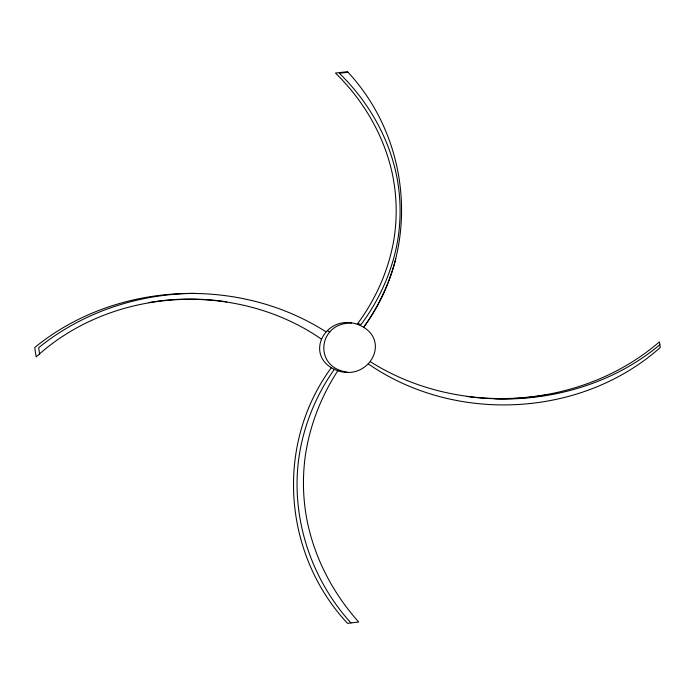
<?xml version="1.0" encoding="UTF-8"?>
<svg xmlns="http://www.w3.org/2000/svg" width="695" height="695" viewBox="0 0 695 695"><rect width="100%" height="100%" fill="white"/><g stroke="black" fill="none" stroke-linecap="round" stroke-linejoin="round"><path stroke-width="1.04" d="M363.737 327.258L363.711 327.249C420.275 250.495 412.257 141.007 347.5 71.672L335.459 73.071C363.285 100.167 383.718 134.882 392.145 172.925A180.431 180.431 0 0 1 393.744 240.47C388.409 270.833 375.595 299.536 357.213 324.235C324.652 313.263 302.099 357.647 337.787 370.765C370.348 381.746 392.892 337.344 357.213 324.235M337.787 370.765C321.307 396.141 310.066 424.784 305.479 454.721A196.937 196.937 0 0 0 307.242 521.389C314.905 558.841 333.244 593.626 358.716 622.025L347.5 623.328C282.813 553.941 274.846 444.548 331.289 367.751M659.842 344.763C614.728 382.459 555.149 400.529 496.743 398.878L494.102 398.652M321.125 338.934C236.378 280.424 112.46 286.992 36.157 356.909L34.75 347.5C115.422 281.475 237.716 275.715 325.364 331.445L325.938 331.863M370.461 361.8C458.066 416.991 580.612 409.807 659.407 341.879L660.25 347.5C581.498 417.617 455.772 423.794 369.158 364.493L368.333 363.833M347.987 72.271L339.368 73.27C367.195 100.375 387.628 135.091 396.054 173.125A180.431 180.431 0 0 1 397.653 240.67C392.319 271.033 379.505 299.736 361.131 324.443L357.56 323.731M194.921 293.368C138.713 293.664 82.47 312.142 38.659 347.7L39.615 354.094M351.514 323.106C317.737 322.272 313.089 367.959 347.396 372.103M327.31 330.559L329.847 332.071M350.932 622.928C305.878 573.366 286.01 501.634 303.176 436.425A205.277 205.277 0 0 1 334.425 369.201M545.019 395.081A255.1 255.1 0 0 1 466.736 396.445M148.86 302.568A240.974 240.974 0 0 1 226.709 301.873M395.803 258.792A205.103 205.103 0 0 1 364.51 326.007"/></g></svg>
